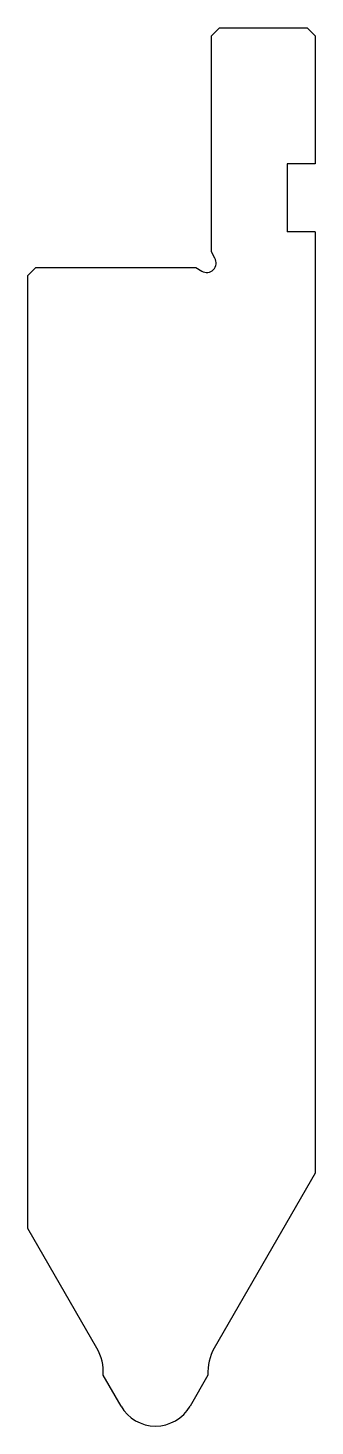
# Model space of a CAD drawing. Header units: millimetres. Extents: x 1492 to 1528, y 1025 to 1200.
import ezdxf

# ---------------------------------------------------------------- set-up
doc = ezdxf.new("R2010")
doc.units = ezdxf.units.MM
doc.layers.add('Default', color=7, linetype='Continuous')

msp = doc.modelspace()

# ---------------------------------------------------------------- linework, layer by layer
at = {"layer": 'Default'}
for p, q in [((1514.75, 1198.94), (1515.75, 1199.94)), ((1514.75, 1171.9), (1514.75, 1198.94)), ((1515.75, 1199.94), (1526.75, 1199.94)), ((1526.75, 1199.94), (1527.75, 1198.94)), ((1527.75, 1198.94), (1527.75, 1182.94)), ((1527.75, 1182.94), (1524.25, 1182.94)), ((1524.25, 1182.94), (1524.25, 1174.44)), ((1527.75, 1174.44), (1524.25, 1174.44)), ((1527.75, 1174.44), (1527.75, 1056.58)), ((1515.19, 1171.14), (1514.75, 1171.9)), ((1491.75, 1168.94), (1492.75, 1169.94)), ((1492.75, 1169.94), (1512.79, 1169.94)), ((1512.79, 1169.94), (1513.55, 1169.5)), ((1491.75, 1049.65), (1491.75, 1168.94)), ((1527.75, 1056.58), (1515.11, 1034.69)), ((1500.39, 1034.69), (1491.75, 1049.65)), ((1503.42, 1027.44), (1501.18, 1031.32)), ((1514.32, 1031.32), (1512.08, 1027.44))]:
    msp.add_line(p, q, dxfattribs=at)
for centre, radius, start, end in [((1514.15, 1170.54), 1.2, 240, 30), ((1495.2, 1031.69), 6, 356.4427, 30), ((1520.31, 1031.69), 6, 150, 183.5573), ((1507.75, 1029.94), 5, 210, 330)]:
    msp.add_arc(centre, radius, start, end, dxfattribs=at)

doc.saveas('drawing.dxf')
